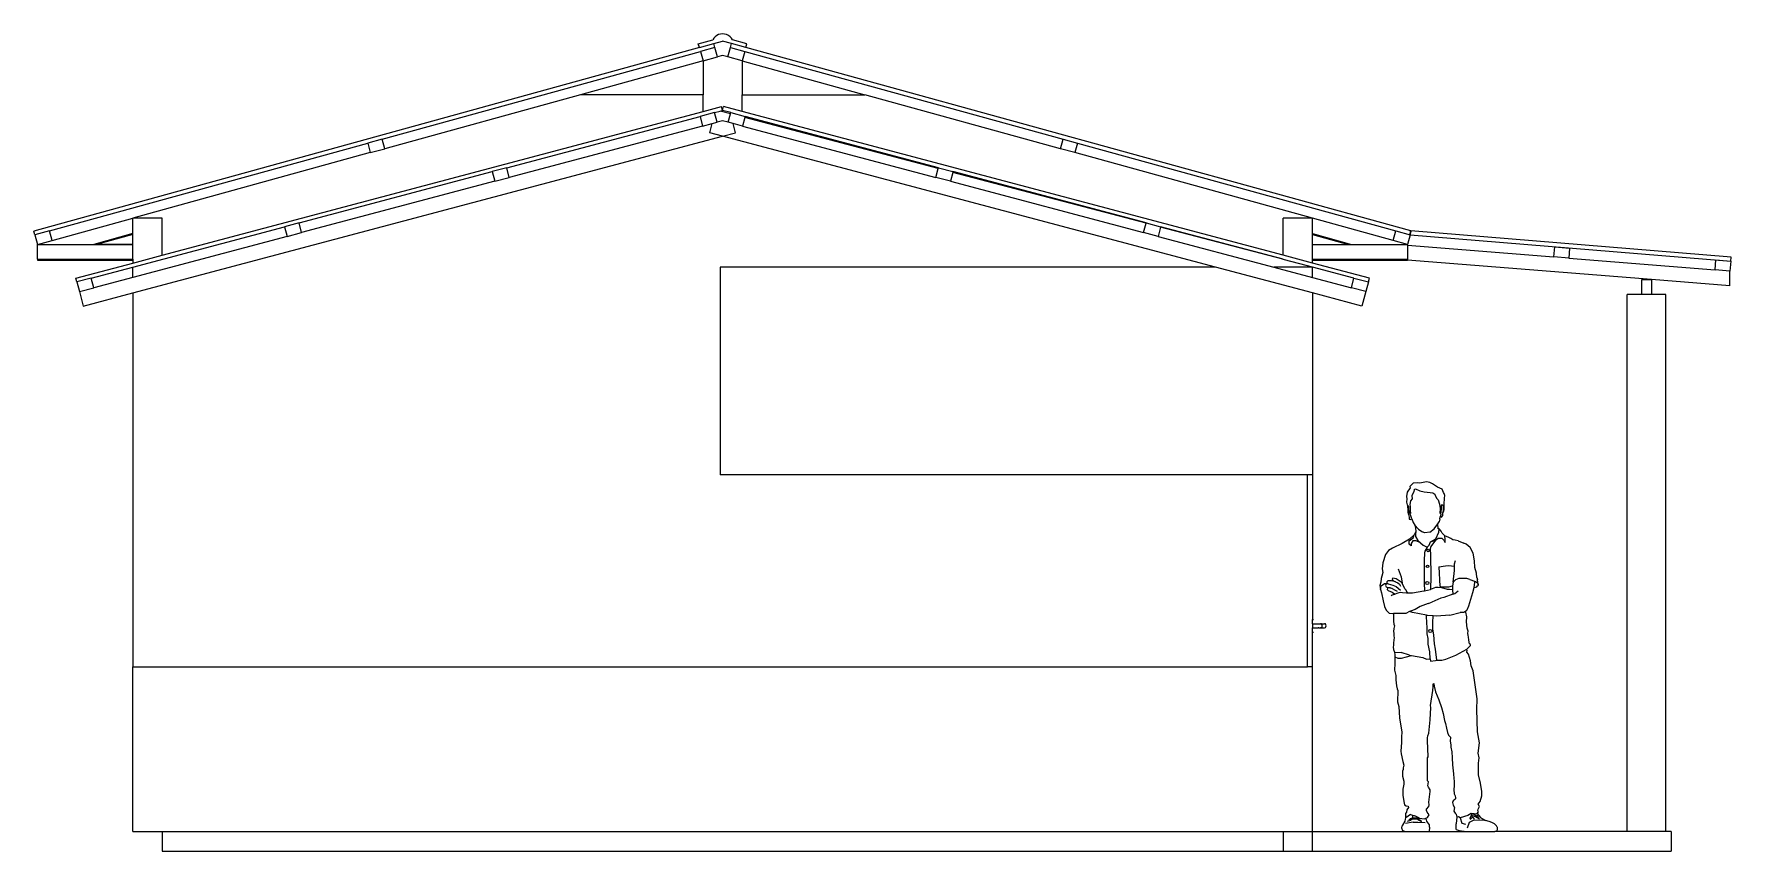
# Model space of a CAD drawing. Header units: metres. Extents: x -4.44 to 4.22, y -2.29 to 1.88.
import ezdxf

# ---------------------------------------------------------------- set-up
doc = ezdxf.new("R2010")
doc.units = ezdxf.units.M

msp = doc.modelspace()

# ---------------------------------------------------------------- linework, layer by layer
for p, q in [((-1.0456, 1.8294), (-0.9721, 1.8497)), ((-1.0402, 1.8102), (-1.0456, 1.8294)), ((-1.0402, 1.8102), (-0.9668, 1.8304)), ((-0.9664, 1.8582), (-0.9721, 1.8497)), ((-0.9668, 1.8304), (-0.9214, 1.8429)), ((-0.9615, 1.8111), (-0.9668, 1.8304)), ((-0.9592, 1.8656), (-0.9664, 1.8582)), ((-0.9509, 1.8716), (-0.9592, 1.8656)), ((-0.9416, 1.8761), (-0.9509, 1.8716)), ((-0.9317, 1.8788), (-0.9416, 1.8761)), ((-0.9214, 1.8797), (-0.9317, 1.8788)), ((-0.9112, 1.8788), (-0.9214, 1.8797)), ((-0.8761, 1.8304), (-0.9214, 1.8429)), ((-0.9013, 1.8761), (-0.9112, 1.8788)), ((-0.892, 1.8716), (-0.9013, 1.8761)), ((-0.8836, 1.8656), (-0.892, 1.8716)), ((-0.8765, 1.8582), (-0.8836, 1.8656)), ((-0.8814, 1.8111), (-0.8761, 1.8304)), ((-0.8707, 1.8497), (-0.8765, 1.8582)), ((-0.8026, 1.8102), (-0.8761, 1.8304)), ((-0.7973, 1.8294), (-0.8707, 1.8497)), ((-0.8026, 1.8102), (-0.7973, 1.8294)), ((-1.0402, 1.8102), (-4.4355, 0.8739)), ((-2.6591, 1.343), (-1.0349, 1.7909)), ((-1.0214, 1.7419), (-1.6467, 1.5695)), ((-0.9615, 1.8111), (-1.0349, 1.7909)), ((-1.0349, 1.7909), (-1.0214, 1.7419)), ((-1.0214, 1.7419), (-0.948, 1.7622)), ((-1.0214, 1.7419), (-1.0214, 1.5695)), ((-0.948, 1.7622), (-0.9615, 1.8111)), ((-0.9214, 1.7695), (-0.948, 1.7622)), ((-0.8949, 1.7622), (-0.9214, 1.7695)), ((-0.8949, 1.7622), (-0.8814, 1.8111)), ((-0.8214, 1.7419), (-0.8949, 1.7622)), ((-0.8814, 1.8111), (-0.8079, 1.7909)), ((-0.8079, 1.7909), (-0.8214, 1.7419)), ((-0.8214, 1.7419), (-0.8214, 1.5695)), ((-0.8214, 1.7419), (-0.1961, 1.5695)), ((-0.8079, 1.7909), (0.8162, 1.343)), ((2.5908, 0.8744), (-0.8026, 1.8102)), ((-1.6467, 1.5695), (-2.6456, 1.294)), ((-1.0214, 1.5695), (-1.6467, 1.5695)), ((-1.0214, 1.4836), (-1.0214, 1.5695)), ((-0.8214, 1.5695), (-0.1961, 1.5695)), ((-0.8214, 1.4836), (-0.8214, 1.5695)), ((0.8027, 1.294), (-0.1961, 1.5695)), ((-3.7814, 0.75), (-1.0214, 1.4836)), ((-0.9631, 1.4784), (-1.0367, 1.4588)), ((-1.0214, 1.4836), (-0.9266, 1.5088)), ((-0.9631, 1.4784), (-0.9341, 1.4861)), ((-0.95, 1.4293), (-0.9631, 1.4784)), ((-0.9341, 1.4861), (-0.9214, 1.4895)), ((-0.8814, 1.4722), (-0.9341, 1.4861)), ((-0.9214, 1.4895), (-0.9266, 1.5088)), ((-0.9214, 1.4895), (-0.9163, 1.5088)), ((-0.8798, 1.4784), (-0.9214, 1.4895)), ((-0.8214, 1.4836), (-0.9163, 1.5088)), ((-0.8928, 1.4293), (-0.8814, 1.4722)), ((-0.8814, 1.4722), (-0.8798, 1.4784)), ((-0.8798, 1.4784), (-0.8061, 1.4588)), ((1.9386, 0.75), (-0.8214, 1.4836)), ((-2.023, 1.1967), (-1.0367, 1.4588)), ((-1.0237, 1.4097), (-2.0099, 1.1476)), ((-1.0367, 1.4588), (-1.0237, 1.4097)), ((-1.0237, 1.4097), (-0.9746, 1.4228)), ((-0.9872, 1.3755), (-0.9746, 1.4228)), ((-0.9746, 1.4228), (-0.95, 1.4293)), ((-0.9214, 1.4369), (-0.95, 1.4293)), ((-0.8928, 1.4293), (-0.9214, 1.4369)), ((-0.8682, 1.4228), (-0.8928, 1.4293)), ((-0.8557, 1.3755), (-0.8682, 1.4228)), ((-0.8192, 1.4097), (-0.8682, 1.4228)), ((-0.8077, 1.4528), (-0.8192, 1.4097)), ((-0.8192, 1.4097), (0.1671, 1.1476)), ((-0.8061, 1.4588), (-0.8077, 1.4528)), ((0.179, 1.1927), (-0.8077, 1.4528)), ((0.1801, 1.1967), (-0.8061, 1.4588)), ((-4.3567, 0.8749), (-2.7325, 1.3228)), ((-3.9314, 0.5581), (-0.9214, 1.3581)), ((-2.6591, 1.343), (-2.7325, 1.3228)), ((-2.7325, 1.3228), (-2.719, 1.2738)), ((-2.6456, 1.294), (-2.6591, 1.343)), ((-0.9214, 1.3581), (-0.9872, 1.3755)), ((-0.9214, 1.3581), (-0.8557, 1.3755)), ((1.5941, 0.6895), (-0.9214, 1.3581)), ((0.8027, 1.294), (0.8162, 1.343)), ((0.8162, 1.343), (0.8897, 1.3228)), ((0.8897, 1.3228), (0.8762, 1.2738)), ((0.8897, 1.3228), (2.5138, 0.8749)), ((-2.719, 1.2738), (-3.9314, 0.9395)), ((-2.719, 1.2738), (-2.6456, 1.294)), ((0.8762, 1.2738), (0.8027, 1.294)), ((2.0886, 0.9395), (0.8762, 1.2738)), ((-3.0828, 0.915), (-2.0966, 1.1771)), ((-2.0836, 1.128), (-3.0698, 0.8659)), ((-2.023, 1.1967), (-2.0966, 1.1771)), ((-2.0966, 1.1771), (-2.0836, 1.128)), ((-2.0836, 1.128), (-2.0099, 1.1476)), ((-2.0099, 1.1476), (-2.023, 1.1967)), ((0.1671, 1.1476), (0.179, 1.1927)), ((0.2407, 1.128), (0.1671, 1.1476)), ((0.179, 1.1927), (0.1801, 1.1967)), ((0.1801, 1.1967), (0.2537, 1.1771)), ((0.2527, 1.1733), (0.2407, 1.128)), ((0.2407, 1.128), (1.2269, 0.8659)), ((0.2537, 1.1771), (0.2527, 1.1733)), ((1.2395, 0.9132), (0.2527, 1.1733)), ((1.24, 0.915), (0.2537, 1.1771)), ((-4.4302, 0.8546), (-4.4355, 0.8739)), ((-4.3567, 0.8749), (-4.4302, 0.8546)), ((-4.3432, 0.8259), (-4.3567, 0.8749)), ((-4.3432, 0.8259), (-3.9314, 0.9395)), ((-3.7814, 0.9395), (-3.9314, 0.9395)), ((-3.9314, 0.8604), (-3.9314, 0.9395)), ((-3.9314, 0.6895), (-3.1565, 0.8954)), ((-3.7814, 0.75), (-3.7814, 0.9395)), ((-3.0828, 0.915), (-3.1565, 0.8954)), ((-3.1565, 0.8954), (-3.1434, 0.8463)), ((-3.0698, 0.8659), (-3.0828, 0.915)), ((1.2269, 0.8659), (1.2395, 0.9132)), ((1.2395, 0.9132), (1.24, 0.915)), ((1.24, 0.915), (1.3136, 0.8954)), ((1.3132, 0.8938), (1.3006, 0.8463)), ((1.3136, 0.8954), (1.3132, 0.8938)), ((1.9368, 0.7295), (1.3132, 0.8938)), ((1.9381, 0.7295), (1.3136, 0.8954)), ((1.9386, 0.75), (1.9386, 0.9395)), ((2.0886, 0.9395), (1.9386, 0.9395)), ((2.5003, 0.8259), (2.0886, 0.9395)), ((2.0886, 0.8604), (2.0886, 0.9395)), ((2.5003, 0.8259), (2.5138, 0.8749)), ((2.5138, 0.8749), (2.5873, 0.8546)), ((2.5873, 0.8546), (2.5889, 0.8746)), ((2.5873, 0.8546), (2.5926, 0.8739)), ((2.5889, 0.8746), (2.5908, 0.8744)), ((4.2243, 0.7404), (2.5908, 0.8744)), ((2.5908, 0.8744), (2.5926, 0.8739)), ((-4.4302, 0.8546), (-4.4167, 0.8057)), ((-4.4167, 0.8057), (-4.3432, 0.8259)), ((-4.4167, 0.8057), (-4.13, 0.8057)), ((-4.4167, 0.7295), (-4.4167, 0.8057)), ((-3.9314, 0.8604), (-4.13, 0.8057)), ((-4.13, 0.8057), (-4.1158, 0.8057)), ((-3.9314, 0.8565), (-4.1158, 0.8057)), ((-4.1158, 0.8057), (-3.9314, 0.8057)), ((-3.9314, 0.8057), (-4.1158, 0.8057)), ((-3.9314, 0.8565), (-3.9314, 0.8604)), ((-3.9314, 0.8057), (-3.9314, 0.8565)), ((-3.1434, 0.8463), (-3.9314, 0.6369)), ((-3.9314, 0.7295), (-3.9314, 0.8057)), ((-3.1434, 0.8463), (-3.0698, 0.8659)), ((1.3006, 0.8463), (1.2269, 0.8659)), ((1.3006, 0.8463), (1.8908, 0.6895)), ((2.0886, 0.8604), (2.2871, 0.8057)), ((2.0886, 0.8565), (2.0886, 0.8604)), ((2.0886, 0.8565), (2.2729, 0.8057)), ((2.0886, 0.8057), (2.0886, 0.8565)), ((2.0886, 0.8057), (2.2729, 0.8057)), ((2.0886, 0.7295), (2.0886, 0.8057)), ((2.2729, 0.8057), (2.2871, 0.8057)), ((2.2871, 0.8057), (2.5738, 0.8057)), ((2.5738, 0.8057), (2.5003, 0.8259)), ((2.5873, 0.8546), (2.5738, 0.8057)), ((2.5738, 0.8018), (2.5738, 0.8057)), ((2.5738, 0.8018), (2.5738, 0.7295)), ((2.5738, 0.8018), (3.3202, 0.7419)), ((2.5873, 0.8546), (4.2226, 0.7205)), ((3.3202, 0.7419), (3.3243, 0.7925)), ((3.3243, 0.7925), (3.4002, 0.7864)), ((3.4002, 0.7864), (3.3962, 0.7358)), ((-4.4167, 0.7295), (-3.9314, 0.7295)), ((-4.4167, 0.7295), (-4.4167, 0.7256)), ((-4.4167, 0.7256), (-3.9314, 0.7256)), ((-4.2215, 0.6331), (-3.9314, 0.7102)), ((-3.9314, 0.7102), (-3.7814, 0.75)), ((-3.9314, 0.7295), (-3.9314, 0.7256)), ((-3.9314, 0.7256), (-3.9314, 0.7102)), ((1.9381, 0.7295), (1.9368, 0.7295)), ((1.9386, 0.729), (1.9368, 0.7295)), ((1.9386, 0.7293), (1.9381, 0.7295)), ((2.0886, 0.7102), (1.9386, 0.75)), ((1.9386, 0.729), (1.9386, 0.7293)), ((2.0632, 0.6962), (1.9386, 0.7293)), ((2.0632, 0.6962), (1.9386, 0.729)), ((2.0632, 0.6962), (2.0632, 0.6962)), ((2.0886, 0.6895), (2.0632, 0.6962)), ((2.0886, 0.6895), (2.0632, 0.6962)), ((2.0886, 0.7295), (2.5738, 0.7295)), ((2.0886, 0.7256), (2.0886, 0.7295)), ((2.0886, 0.7256), (2.5738, 0.7256)), ((2.0886, 0.7102), (2.0886, 0.7256)), ((2.3786, 0.6331), (2.0886, 0.7102)), ((2.5738, 0.7295), (2.5738, 0.7256)), ((3.819, 0.6257), (2.5738, 0.7256)), ((3.3962, 0.7358), (3.3202, 0.7419)), ((3.3962, 0.7358), (4.1426, 0.6759)), ((4.1426, 0.6759), (4.1467, 0.7265)), ((4.1467, 0.7265), (4.2226, 0.7205)), ((4.2226, 0.7205), (4.2186, 0.6698)), ((4.2226, 0.7205), (4.2243, 0.7404)), ((-4.2163, 0.6137), (-4.2215, 0.6331)), ((-4.1427, 0.6333), (-4.2163, 0.6137)), ((-4.2163, 0.6137), (-4.2033, 0.5647)), ((-4.1427, 0.6333), (-3.9314, 0.6895)), ((-4.1297, 0.5842), (-4.1427, 0.6333)), ((-3.9314, 0.6369), (-4.1297, 0.5842)), ((-3.9314, 0.6369), (-3.9314, 0.6895)), ((-0.9341, 0.6895), (-0.9341, -0.3705)), ((1.5941, 0.6895), (-0.9341, 0.6895)), ((2.0886, 0.5581), (1.5941, 0.6895)), ((2.0886, 0.6895), (1.8908, 0.6895)), ((1.8908, 0.6895), (2.0886, 0.6369)), ((2.0886, 0.6369), (2.0886, 0.6895)), ((2.2998, 0.6333), (2.0886, 0.6895)), ((2.0886, 0.6369), (2.2868, 0.5842)), ((2.2868, 0.5842), (2.2998, 0.6333)), ((2.2998, 0.6333), (2.3735, 0.6137)), ((2.3735, 0.6137), (2.3604, 0.5647)), ((2.3735, 0.6137), (2.3786, 0.6331)), ((3.7682, 0.5495), (3.7682, 0.6257)), ((3.7682, 0.6257), (3.819, 0.6257)), ((3.819, 0.6257), (3.819, 0.5495)), ((4.2186, 0.5936), (3.819, 0.6257)), ((4.2186, 0.6698), (4.1426, 0.6759)), ((4.2186, 0.5936), (4.2186, 0.6698)), ((-4.2033, 0.5647), (-4.1297, 0.5842)), ((-4.2033, 0.5647), (-4.1837, 0.491)), ((-4.1837, 0.491), (-3.9314, 0.5581)), ((-3.9314, 0.5581), (-3.9314, -1.3505)), ((2.3409, 0.491), (2.0886, 0.5581)), ((2.0886, 0.5581), (2.0886, -0.3705)), ((2.3604, 0.5647), (2.2868, 0.5842)), ((2.3604, 0.5647), (2.3409, 0.491)), ((3.6984, 0.5495), (3.695, 0.5495)), ((3.695, -2.1905), (3.695, 0.5495)), ((3.7082, 0.5495), (3.6984, 0.5495)), ((3.7239, 0.5495), (3.7082, 0.5495)), ((3.7443, 0.5495), (3.7239, 0.5495)), ((3.7681, 0.5495), (3.7443, 0.5495)), ((3.7682, 0.5495), (3.7681, 0.5495)), ((3.7936, 0.5495), (3.7682, 0.5495)), ((3.819, 0.5495), (3.7936, 0.5495)), ((3.8191, 0.5495), (3.819, 0.5495)), ((3.8429, 0.5495), (3.8191, 0.5495)), ((3.8633, 0.5495), (3.8429, 0.5495)), ((3.8789, 0.5495), (3.8633, 0.5495)), ((3.8888, 0.5495), (3.8789, 0.5495)), ((3.8921, 0.5495), (3.8888, 0.5495)), ((3.8921, -2.1905), (3.8921, 0.5495)), ((2.0632, -0.3705), (-0.9341, -0.3705)), ((2.0632, -1.3505), (2.0632, -0.3705)), ((2.0886, -0.3705), (2.0632, -0.3705)), ((2.0886, -0.3705), (2.0886, -1.108)), ((2.603, -0.4136), (2.5851, -0.4297)), ((2.5851, -0.4297), (2.5867, -0.4376)), ((2.6237, -0.4116), (2.603, -0.4136)), ((2.6365, -0.4126), (2.6237, -0.4116)), ((2.6695, -0.406), (2.6365, -0.4126)), ((2.6869, -0.4092), (2.6695, -0.406)), ((2.701, -0.4169), (2.6869, -0.4092)), ((2.727, -0.4327), (2.701, -0.4169)), ((2.7386, -0.4383), (2.727, -0.4327)), ((2.5719, -0.4585), (2.5687, -0.4808)), ((2.5687, -0.4808), (2.5698, -0.4935)), ((2.5698, -0.4935), (2.5687, -0.5095)), ((2.5687, -0.5095), (2.5727, -0.5295)), ((2.5867, -0.4376), (2.5719, -0.4585)), ((2.5878, -0.5037), (2.5853, -0.5212)), ((2.5966, -0.4923), (2.5878, -0.5037)), ((2.5987, -0.4685), (2.5948, -0.478)), ((2.5948, -0.478), (2.5966, -0.4923)), ((2.6055, -0.4576), (2.5987, -0.4685)), ((2.6075, -0.4449), (2.6055, -0.4576)), ((2.6075, -0.4449), (2.6147, -0.4414)), ((2.6147, -0.4414), (2.6366, -0.4514)), ((2.6366, -0.4514), (2.6582, -0.4574)), ((2.6582, -0.4574), (2.6886, -0.4601)), ((2.6886, -0.4601), (2.7028, -0.4625)), ((2.7028, -0.4625), (2.7135, -0.4696)), ((2.7135, -0.4696), (2.7168, -0.4786)), ((2.7168, -0.4786), (2.7232, -0.4916)), ((2.7232, -0.4916), (2.73, -0.4984)), ((2.73, -0.4984), (2.7371, -0.5197)), ((2.75, -0.4441), (2.7386, -0.4383)), ((2.7567, -0.4604), (2.75, -0.4441)), ((2.7601, -0.4658), (2.7567, -0.4604)), ((2.7599, -0.5466), (2.7603, -0.5193)), ((2.7641, -0.4763), (2.7601, -0.4658)), ((2.7603, -0.5193), (2.7617, -0.4889)), ((2.7617, -0.4889), (2.7641, -0.4763)), ((2.5727, -0.5295), (2.5735, -0.5331)), ((2.5798, -0.5308), (2.5727, -0.5295)), ((2.5735, -0.5331), (2.5745, -0.5459)), ((2.5745, -0.5459), (2.5751, -0.5603)), ((2.5751, -0.5603), (2.5792, -0.5725)), ((2.5792, -0.5725), (2.5819, -0.5867)), ((2.5809, -0.5516), (2.5798, -0.5308)), ((2.5849, -0.5655), (2.5809, -0.5516)), ((2.5819, -0.5867), (2.5814, -0.5963)), ((2.5814, -0.5963), (2.5889, -0.5992)), ((2.5901, -0.5801), (2.5849, -0.5655)), ((2.5893, -0.5675), (2.5849, -0.5655)), ((2.5853, -0.5212), (2.5861, -0.5324)), ((2.5861, -0.5324), (2.5875, -0.55)), ((2.5875, -0.55), (2.5893, -0.5675)), ((2.5889, -0.5992), (2.5947, -0.5955)), ((2.5947, -0.5955), (2.5901, -0.5801)), ((2.5947, -0.5955), (2.6021, -0.6132)), ((2.7385, -0.5957), (2.7346, -0.6097)), ((2.7371, -0.5197), (2.7405, -0.5418)), ((2.7385, -0.5957), (2.7404, -0.5847)), ((2.7405, -0.5418), (2.7391, -0.5659)), ((2.7391, -0.5659), (2.7407, -0.5658)), ((2.7414, -0.5798), (2.7404, -0.5847)), ((2.7404, -0.5847), (2.7451, -0.5859)), ((2.7407, -0.5658), (2.7454, -0.5593)), ((2.7428, -0.5719), (2.7414, -0.5798)), ((2.7428, -0.5719), (2.7454, -0.5593)), ((2.7451, -0.5859), (2.748, -0.5846)), ((2.7454, -0.5593), (2.7471, -0.545)), ((2.7471, -0.5306), (2.7488, -0.5211)), ((2.7471, -0.545), (2.7471, -0.5306)), ((2.748, -0.5846), (2.7535, -0.5788)), ((2.7488, -0.5211), (2.756, -0.5275)), ((2.7556, -0.5467), (2.7533, -0.5643)), ((2.7533, -0.5643), (2.757, -0.5591)), ((2.7535, -0.5788), (2.7533, -0.5643)), ((2.756, -0.5275), (2.7556, -0.5467)), ((2.757, -0.5591), (2.7599, -0.5466)), ((2.5823, -0.7079), (2.602, -0.6915)), ((2.6072, -0.6767), (2.5836, -0.6984)), ((2.602, -0.6915), (2.6072, -0.6767)), ((2.6021, -0.6132), (2.6106, -0.6268)), ((2.6165, -0.6599), (2.6072, -0.6767)), ((2.6106, -0.6268), (2.6289, -0.647)), ((2.6106, -0.6268), (2.6142, -0.6424)), ((2.6165, -0.6599), (2.6135, -0.674)), ((2.6135, -0.674), (2.6135, -0.6852)), ((2.6135, -0.6852), (2.6256, -0.7061)), ((2.6142, -0.6424), (2.6165, -0.6599)), ((2.6289, -0.647), (2.6458, -0.6592)), ((2.6458, -0.6592), (2.6524, -0.6631)), ((2.6623, -0.6666), (2.6524, -0.6631)), ((2.6866, -0.6631), (2.6623, -0.6666)), ((2.6866, -0.6631), (2.7088, -0.6456)), ((2.7088, -0.6456), (2.7275, -0.62)), ((2.7176, -0.6973), (2.7333, -0.6622)), ((2.7275, -0.62), (2.7346, -0.6097)), ((2.7305, -0.6454), (2.7275, -0.62)), ((2.7353, -0.6457), (2.7305, -0.6454)), ((2.7333, -0.6622), (2.7353, -0.6457)), ((2.7451, -0.6584), (2.7353, -0.6457)), ((2.7508, -0.6681), (2.7451, -0.6584)), ((2.7639, -0.6822), (2.7508, -0.6681)), ((2.7649, -0.7011), (2.7639, -0.6822)), ((2.7848, -0.6904), (2.7639, -0.6822)), ((2.795, -0.695), (2.7848, -0.6904)), ((2.4611, -0.7769), (2.4477, -0.8198)), ((2.4767, -0.7566), (2.4611, -0.7769)), ((2.4971, -0.7439), (2.4767, -0.7566)), ((2.5462, -0.7202), (2.4971, -0.7439)), ((2.5836, -0.6984), (2.5462, -0.7202)), ((2.5823, -0.7245), (2.5823, -0.7079)), ((2.5913, -0.7336), (2.5823, -0.7245)), ((2.601, -0.7079), (2.5913, -0.7207)), ((2.5913, -0.7207), (2.5913, -0.7336)), ((2.617, -0.7079), (2.601, -0.7079)), ((2.6391, -0.7173), (2.617, -0.7079)), ((2.6256, -0.7061), (2.6391, -0.7173)), ((2.6391, -0.7173), (2.6527, -0.7286)), ((2.6527, -0.7286), (2.6736, -0.7404)), ((2.66, -0.7674), (2.6588, -0.8091)), ((2.6609, -0.7627), (2.66, -0.7674)), ((2.6625, -0.7599), (2.6609, -0.7627)), ((2.6736, -0.7404), (2.6625, -0.7599)), ((2.6717, -0.7559), (2.6738, -0.7514)), ((2.6734, -0.7605), (2.6717, -0.7559)), ((2.6778, -0.7626), (2.6734, -0.7605)), ((2.6736, -0.7404), (2.6831, -0.7295)), ((2.6738, -0.7514), (2.6784, -0.7497)), ((2.6824, -0.7609), (2.6778, -0.7626)), ((2.6784, -0.7497), (2.6828, -0.7518)), ((2.6845, -0.7564), (2.6824, -0.7609)), ((2.6828, -0.7518), (2.6845, -0.7564)), ((2.6831, -0.7295), (2.6898, -0.7132)), ((2.6929, -0.7364), (2.6884, -0.7484)), ((2.6884, -0.7484), (2.6914, -0.7787)), ((2.6898, -0.7132), (2.7176, -0.6973)), ((2.6898, -0.7132), (2.7155, -0.7033)), ((2.6914, -0.7787), (2.6915, -0.8894)), ((2.7155, -0.7033), (2.6929, -0.7364)), ((2.7155, -0.7033), (2.7212, -0.7011)), ((2.7212, -0.7011), (2.729, -0.6931)), ((2.729, -0.6931), (2.7483, -0.6931)), ((2.7483, -0.6931), (2.7595, -0.7046)), ((2.7595, -0.7046), (2.7649, -0.7162)), ((2.7649, -0.7162), (2.7649, -0.7011)), ((2.8042, -0.7015), (2.795, -0.695)), ((2.8169, -0.7035), (2.8042, -0.7015)), ((2.8325, -0.7068), (2.8169, -0.7035)), ((2.8325, -0.7068), (2.8609, -0.7189)), ((2.8725, -0.7245), (2.8609, -0.7189)), ((2.8925, -0.7406), (2.8725, -0.7245)), ((2.9088, -0.77), (2.8925, -0.7406)), ((2.9151, -0.8096), (2.9088, -0.77)), ((2.4477, -0.8198), (2.4438, -0.85)), ((2.4438, -0.85), (2.447, -0.869)), ((2.5257, -0.8501), (2.5413, -0.8905)), ((2.6588, -0.8091), (2.6588, -0.9229)), ((2.669, -0.8371), (2.6711, -0.8326)), ((2.6707, -0.8417), (2.669, -0.8371)), ((2.6752, -0.8437), (2.6707, -0.8417)), ((2.6711, -0.8326), (2.6757, -0.8309)), ((2.6798, -0.8421), (2.6752, -0.8437)), ((2.6757, -0.8309), (2.6802, -0.833)), ((2.6819, -0.8376), (2.6798, -0.8421)), ((2.6802, -0.833), (2.6819, -0.8376)), ((2.7336, -0.8394), (2.767, -0.8347)), ((2.7336, -0.8394), (2.7384, -0.9387)), ((2.767, -0.8347), (2.7845, -0.8331)), ((2.7845, -0.8331), (2.8108, -0.837)), ((2.807, -0.918), (2.8132, -0.859)), ((2.8108, -0.837), (2.8132, -0.8374)), ((2.8132, -0.8253), (2.8175, -0.8082)), ((2.8132, -0.8374), (2.8132, -0.8253)), ((2.8132, -0.859), (2.8132, -0.8374)), ((2.9173, -0.8432), (2.9151, -0.8096)), ((2.9248, -0.8724), (2.9173, -0.8432)), ((2.4371, -0.9176), (2.4313, -0.9359)), ((2.4313, -0.9359), (2.4348, -0.9548)), ((2.4348, -0.9548), (2.4383, -0.9375)), ((2.4391, -0.9), (2.4371, -0.9176)), ((2.4383, -0.9375), (2.4554, -0.9256)), ((2.4419, -0.8875), (2.4391, -0.9)), ((2.447, -0.869), (2.4419, -0.8875)), ((2.4554, -0.9256), (2.471, -0.9246)), ((2.4625, -0.9299), (2.4608, -0.936)), ((2.4608, -0.936), (2.4638, -0.9417)), ((2.4661, -0.9267), (2.4625, -0.9299)), ((2.4638, -0.9417), (2.4684, -0.943)), ((2.4741, -0.9271), (2.4661, -0.9267)), ((2.4684, -0.9157), (2.4679, -0.9221)), ((2.4679, -0.9221), (2.471, -0.9246)), ((2.4732, -0.9114), (2.4684, -0.9157)), ((2.4684, -0.943), (2.4827, -0.9452)), ((2.4714, -0.9486), (2.4695, -0.9548)), ((2.471, -0.9246), (2.4741, -0.9271)), ((2.4793, -0.9477), (2.4714, -0.9486)), ((2.4908, -0.9106), (2.4732, -0.9114)), ((2.4741, -0.9271), (2.4992, -0.9327)), ((2.4856, -0.949), (2.4793, -0.9477)), ((2.4827, -0.9452), (2.495, -0.951)), ((2.495, -0.951), (2.4856, -0.949)), ((2.5125, -0.9162), (2.4908, -0.9106)), ((2.495, -0.951), (2.5074, -0.9567)), ((2.4976, -0.8981), (2.4954, -0.9005)), ((2.4954, -0.9005), (2.4969, -0.9067)), ((2.4969, -0.9067), (2.5017, -0.911)), ((2.5071, -0.8993), (2.4976, -0.8981)), ((2.4992, -0.9327), (2.5152, -0.94)), ((2.5017, -0.911), (2.5125, -0.9162)), ((2.5149, -0.9011), (2.5071, -0.8993)), ((2.5125, -0.9162), (2.5233, -0.9215)), ((2.5402, -0.918), (2.5149, -0.9011)), ((2.5152, -0.94), (2.5371, -0.9588)), ((2.5233, -0.9215), (2.5323, -0.9281)), ((2.5323, -0.9281), (2.5373, -0.9382)), ((2.5453, -0.9225), (2.5402, -0.918)), ((2.5413, -0.8905), (2.5462, -0.9234)), ((2.5462, -0.9234), (2.5453, -0.9225)), ((2.5605, -0.9521), (2.5462, -0.9234)), ((2.5657, -0.9582), (2.5605, -0.9521)), ((2.6588, -0.9229), (2.6597, -0.963)), ((2.6664, -0.922), (2.6687, -0.9164)), ((2.6687, -0.9277), (2.6664, -0.922)), ((2.6687, -0.9164), (2.6744, -0.914)), ((2.6744, -0.9301), (2.6687, -0.9277)), ((2.6744, -0.914), (2.68, -0.9164)), ((2.68, -0.9277), (2.6744, -0.9301)), ((2.68, -0.9164), (2.6824, -0.922)), ((2.6824, -0.922), (2.68, -0.9277)), ((2.6915, -0.8894), (2.69, -0.9551)), ((2.7155, -0.9458), (2.69, -0.9551)), ((2.7299, -0.9448), (2.7155, -0.9458)), ((2.7489, -0.9477), (2.7299, -0.9448)), ((2.7384, -0.9387), (2.7459, -0.9416)), ((2.7459, -0.9416), (2.7844, -0.9412)), ((2.7766, -0.9557), (2.7489, -0.9477)), ((2.7844, -0.9412), (2.8034, -0.9366)), ((2.8024, -0.9416), (2.8022, -0.9568)), ((2.8034, -0.9366), (2.8024, -0.9416)), ((2.807, -0.918), (2.8034, -0.9366)), ((2.8178, -0.9062), (2.807, -0.918)), ((2.8344, -0.9001), (2.8178, -0.9062)), ((2.8761, -0.8998), (2.8344, -0.9001)), ((2.8916, -0.9038), (2.8761, -0.8998)), ((2.8916, -0.9038), (2.9156, -0.9134)), ((2.9071, -0.9704), (2.9129, -0.9454)), ((2.9129, -0.9454), (2.9162, -0.92)), ((2.9129, -0.9454), (2.9207, -0.9434)), ((2.9156, -0.9134), (2.9199, -0.915)), ((2.9162, -0.92), (2.9156, -0.9134)), ((2.9199, -0.915), (2.9284, -0.9196)), ((2.9207, -0.9434), (2.927, -0.9422)), ((2.9263, -0.8948), (2.9248, -0.8724)), ((2.9263, -0.8948), (2.9303, -0.9069)), ((2.927, -0.9422), (2.9303, -0.9367)), ((2.9284, -0.9196), (2.9315, -0.9248)), ((2.9339, -0.9308), (2.9303, -0.9069)), ((2.9339, -0.9324), (2.9303, -0.9367)), ((2.9315, -0.9248), (2.9339, -0.9308)), ((2.9339, -0.9308), (2.9339, -0.9324)), ((2.4348, -0.9548), (2.4407, -0.9732)), ((2.4407, -0.9732), (2.4491, -1.014)), ((2.4491, -1.014), (2.4557, -1.0421)), ((2.4695, -0.9548), (2.4739, -0.9615)), ((2.4739, -0.9615), (2.495, -0.9691)), ((2.4945, -0.9849), (2.4893, -0.9887)), ((2.5095, -0.9792), (2.4945, -0.9849)), ((2.495, -0.9691), (2.5023, -0.9742)), ((2.5023, -0.9742), (2.5095, -0.9792)), ((2.5074, -0.9567), (2.5199, -0.9639)), ((2.5185, -0.9759), (2.5095, -0.9792)), ((2.5298, -0.9733), (2.5185, -0.9759)), ((2.5373, -0.9717), (2.5298, -0.9733)), ((2.547, -0.9725), (2.5373, -0.9717)), ((2.5676, -0.9742), (2.547, -0.9725)), ((2.5716, -0.9713), (2.5657, -0.9582)), ((2.5774, -0.9741), (2.5676, -0.9742)), ((2.5774, -0.9741), (2.5716, -0.9713)), ((2.5981, -0.9738), (2.5774, -0.9741)), ((2.6559, -0.9637), (2.5981, -0.9738)), ((2.6786, -1.0269), (2.6385, -1.0432)), ((2.6597, -0.963), (2.6559, -0.9637)), ((2.6597, -0.963), (2.69, -0.9551)), ((2.6786, -1.0269), (2.6981, -1.0197)), ((2.7439, -1.0003), (2.6981, -1.0197)), ((2.7579, -0.9969), (2.7439, -1.0003)), ((2.8046, -0.9799), (2.7579, -0.9969)), ((2.7878, -0.9557), (2.7766, -0.9557)), ((2.8022, -0.9568), (2.7878, -0.9557)), ((2.8022, -0.9568), (2.8022, -0.9609)), ((2.8022, -0.9609), (2.8042, -0.9764)), ((2.8042, -0.9764), (2.8046, -0.9799)), ((2.8046, -0.9799), (2.8152, -0.9761)), ((2.8152, -0.9761), (2.8313, -0.9629)), ((2.8864, -1.0395), (2.9071, -0.9704)), ((2.0886, -1.1091), (2.0886, -1.108)), ((2.0886, -1.108), (2.0941, -1.108)), ((2.0886, -1.1124), (2.0886, -1.1091)), ((2.0886, -1.1175), (2.0886, -1.1124)), ((2.0886, -1.1243), (2.0886, -1.1175)), ((2.0886, -1.1301), (2.0886, -1.1243)), ((2.4557, -1.0421), (2.4652, -1.0606)), ((2.4652, -1.0606), (2.4791, -1.0761)), ((2.4791, -1.0761), (2.4983, -1.0774)), ((2.4983, -1.0774), (2.5013, -1.0784)), ((2.5531, -1.0774), (2.5013, -1.0784)), ((2.5013, -1.0784), (2.5014, -1.0852)), ((2.5014, -1.0852), (2.5018, -1.1168)), ((2.5018, -1.1168), (2.5027, -1.1329)), ((2.5644, -1.0773), (2.5531, -1.0774)), ((2.5835, -1.0685), (2.5644, -1.0773)), ((2.5891, -1.066), (2.5835, -1.0685)), ((2.5987, -1.0732), (2.5835, -1.0685)), ((2.6118, -1.058), (2.5891, -1.066)), ((2.67, -1.0874), (2.5987, -1.0732)), ((2.6385, -1.0432), (2.6118, -1.058)), ((2.6708, -1.0992), (2.67, -1.0874)), ((2.6757, -1.0885), (2.67, -1.0874)), ((2.6723, -1.119), (2.6708, -1.0992)), ((2.6731, -1.1559), (2.6723, -1.119)), ((2.7036, -1.0902), (2.6757, -1.0885)), ((2.702, -1.118), (2.7033, -1.1155)), ((2.7026, -1.1581), (2.702, -1.118)), ((2.7033, -1.1155), (2.7035, -1.0992)), ((2.7035, -1.0992), (2.7036, -1.0902)), ((2.7206, -1.0912), (2.7036, -1.0902)), ((2.7894, -1.0874), (2.7206, -1.0912)), ((2.7894, -1.0874), (2.8425, -1.0738)), ((2.8609, -1.0726), (2.8425, -1.0738)), ((2.8706, -1.0669), (2.8609, -1.0726)), ((2.8706, -1.0669), (2.8782, -1.0587)), ((2.8714, -1.0714), (2.8706, -1.0669)), ((2.8757, -1.0953), (2.8714, -1.0714)), ((2.8738, -1.1209), (2.8757, -1.0953)), ((2.877, -1.1528), (2.8738, -1.1209)), ((2.8782, -1.0587), (2.8864, -1.0395)), ((2.0886, -1.1301), (2.0941, -1.1301)), ((2.0886, -1.1301), (2.0886, -1.1315)), ((2.0886, -1.1315), (2.0886, -1.1353)), ((2.0886, -1.1353), (2.0886, -1.1405)), ((2.0886, -1.1405), (2.0886, -1.1457)), ((2.0886, -1.1457), (2.0886, -1.1495)), ((2.0886, -1.1495), (2.0886, -1.1509)), ((2.0886, -1.1568), (2.0886, -1.1509)), ((2.0886, -1.1509), (2.0941, -1.1509)), ((2.0886, -1.1635), (2.0886, -1.1568)), ((2.0886, -1.1687), (2.0886, -1.1635)), ((2.0886, -1.1719), (2.0886, -1.1687)), ((2.0886, -1.173), (2.0886, -1.1719)), ((2.0886, -1.173), (2.0941, -1.173)), ((2.0886, -1.3505), (2.0886, -1.173)), ((2.0941, -1.1301), (2.0991, -1.1301)), ((2.0941, -1.1509), (2.0991, -1.1509)), ((2.0991, -1.1301), (2.1031, -1.1301)), ((2.0991, -1.1509), (2.1031, -1.1509)), ((2.1031, -1.1301), (2.107, -1.1301)), ((2.1031, -1.1509), (2.107, -1.1509)), ((2.107, -1.1301), (2.1108, -1.1301)), ((2.107, -1.1509), (2.1108, -1.1509)), ((2.1108, -1.1301), (2.1144, -1.1301)), ((2.1108, -1.1509), (2.1144, -1.1509)), ((2.1144, -1.1301), (2.1177, -1.1301)), ((2.1144, -1.1509), (2.1177, -1.1509)), ((2.1177, -1.1301), (2.1207, -1.1301)), ((2.1207, -1.1509), (2.1177, -1.1509)), ((2.1207, -1.1301), (2.1234, -1.1301)), ((2.1207, -1.1509), (2.1234, -1.1509)), ((2.1234, -1.1301), (2.1256, -1.1301)), ((2.1234, -1.1509), (2.1256, -1.1509)), ((2.1256, -1.1301), (2.1274, -1.1301)), ((2.1256, -1.1509), (2.1274, -1.1509)), ((2.1274, -1.1301), (2.1286, -1.1301)), ((2.1274, -1.1509), (2.1286, -1.1509)), ((2.1286, -1.1301), (2.1294, -1.1301)), ((2.1286, -1.1509), (2.1294, -1.1509)), ((2.1294, -1.1301), (2.1297, -1.1301)), ((2.1294, -1.1509), (2.1297, -1.1509)), ((2.1297, -1.1301), (2.1308, -1.1301)), ((2.1315, -1.1307), (2.1297, -1.1301)), ((2.1297, -1.1509), (2.1315, -1.1503)), ((2.1297, -1.1509), (2.1308, -1.1509)), ((2.1308, -1.1301), (2.1344, -1.1301)), ((2.1308, -1.1509), (2.1344, -1.1509)), ((2.1341, -1.1315), (2.1315, -1.1307)), ((2.1315, -1.1503), (2.1341, -1.1495)), ((2.1374, -1.1353), (2.1341, -1.1315)), ((2.1341, -1.1495), (2.1374, -1.1457)), ((2.1344, -1.1301), (2.1377, -1.1301)), ((2.1344, -1.1509), (2.1377, -1.1509)), ((2.1386, -1.1405), (2.1374, -1.1353)), ((2.1374, -1.1457), (2.1386, -1.1405)), ((2.1377, -1.1301), (2.1407, -1.1301)), ((2.1377, -1.1509), (2.1407, -1.1509)), ((2.1407, -1.1301), (2.1434, -1.1301)), ((2.1407, -1.1509), (2.1434, -1.1509)), ((2.1434, -1.1301), (2.1456, -1.1301)), ((2.1434, -1.1509), (2.1456, -1.1509)), ((2.1456, -1.1301), (2.1474, -1.1301)), ((2.1456, -1.1509), (2.1474, -1.1509)), ((2.1474, -1.1301), (2.1486, -1.1301)), ((2.1474, -1.1509), (2.1486, -1.1509)), ((2.1486, -1.1301), (2.1494, -1.1301)), ((2.1486, -1.1509), (2.1494, -1.1509)), ((2.1494, -1.1301), (2.1497, -1.1301)), ((2.1494, -1.1509), (2.1497, -1.1509)), ((2.1541, -1.1315), (2.1497, -1.1301)), ((2.1497, -1.1509), (2.1541, -1.1495)), ((2.1574, -1.1353), (2.1541, -1.1315)), ((2.1541, -1.1495), (2.1574, -1.1457)), ((2.1586, -1.1405), (2.1574, -1.1353)), ((2.1574, -1.1457), (2.1586, -1.1405)), ((2.505, -1.2005), (2.5016, -1.2275)), ((2.503, -1.1543), (2.5026, -1.1704)), ((2.5026, -1.1704), (2.5034, -1.1783)), ((2.5027, -1.1329), (2.5061, -1.1419)), ((2.5061, -1.1419), (2.503, -1.1543)), ((2.5034, -1.1783), (2.5031, -1.1944)), ((2.5031, -1.1944), (2.505, -1.2005)), ((2.6731, -1.1815), (2.6731, -1.1559)), ((2.679, -1.2065), (2.6731, -1.1815)), ((2.679, -1.2354), (2.679, -1.2065)), ((2.6813, -1.167), (2.6836, -1.1613)), ((2.6836, -1.1727), (2.6813, -1.167)), ((2.6836, -1.1613), (2.6893, -1.159)), ((2.6893, -1.175), (2.6836, -1.1727)), ((2.6893, -1.159), (2.6949, -1.1613)), ((2.6949, -1.1727), (2.6893, -1.175)), ((2.6949, -1.1613), (2.6973, -1.167)), ((2.6973, -1.167), (2.6949, -1.1727)), ((2.707, -1.1866), (2.7026, -1.1581)), ((2.7102, -1.233), (2.707, -1.1866)), ((2.8832, -1.1676), (2.877, -1.1528)), ((2.8807, -1.1785), (2.8832, -1.1676)), ((2.8827, -1.1896), (2.8807, -1.1785)), ((2.8852, -1.1972), (2.8827, -1.1896)), ((2.887, -1.2147), (2.8852, -1.1972)), ((2.5023, -1.2403), (2.5, -1.2497)), ((2.5, -1.2497), (2.5017, -1.2624)), ((2.5016, -1.2275), (2.5023, -1.2403)), ((2.5017, -1.2624), (2.5072, -1.2757)), ((2.5072, -1.2757), (2.5408, -1.2767)), ((2.5072, -1.2757), (2.5086, -1.2885)), ((2.5085, -1.2947), (2.5084, -1.2992)), ((2.5086, -1.2885), (2.5085, -1.2947)), ((2.5837, -1.2902), (2.5408, -1.2767)), ((2.5435, -1.3062), (2.5935, -1.292)), ((2.5837, -1.2902), (2.5935, -1.292)), ((2.5935, -1.292), (2.6515, -1.3026)), ((2.6871, -1.273), (2.679, -1.2354)), ((2.6884, -1.3098), (2.6871, -1.273)), ((2.7168, -1.2594), (2.7102, -1.233)), ((2.7227, -1.3171), (2.7168, -1.2594)), ((2.7688, -1.3108), (2.8193, -1.2901)), ((2.8193, -1.2901), (2.8756, -1.2594)), ((2.8756, -1.2594), (2.8943, -1.2419)), ((2.8775, -1.2672), (2.8756, -1.2594)), ((2.876, -1.2751), (2.8775, -1.2672)), ((2.8837, -1.2854), (2.876, -1.2751)), ((2.894, -1.3191), (2.8837, -1.2854)), ((2.8902, -1.2321), (2.887, -1.2147)), ((2.8942, -1.2371), (2.8902, -1.2321)), ((2.8943, -1.2419), (2.8942, -1.2371)), ((-3.9314, -1.3505), (2.0632, -1.3505)), ((-3.9314, -2.1905), (-3.9314, -1.3505)), ((2.0886, -1.3505), (2.0632, -1.3505)), ((2.0886, -2.1905), (2.0886, -1.3505)), ((2.5079, -1.3334), (2.5077, -1.3671)), ((2.5077, -1.3671), (2.5145, -1.3951)), ((2.5084, -1.2992), (2.5079, -1.3334)), ((2.5084, -1.2992), (2.5246, -1.3062)), ((2.5246, -1.3062), (2.5435, -1.3062)), ((2.6515, -1.3026), (2.6708, -1.3104)), ((2.6708, -1.3104), (2.6862, -1.3099)), ((2.6862, -1.3099), (2.6884, -1.3098)), ((2.6884, -1.3098), (2.6898, -1.321)), ((2.6898, -1.321), (2.7168, -1.3172)), ((2.7168, -1.3172), (2.7227, -1.3171)), ((2.7227, -1.3171), (2.7489, -1.3167)), ((2.7489, -1.3167), (2.7688, -1.3108)), ((2.8979, -1.3444), (2.894, -1.3191)), ((2.908, -1.3715), (2.8979, -1.3444)), ((2.9283, -1.5144), (2.908, -1.3715)), ((2.5145, -1.3951), (2.5133, -1.4169)), ((2.5133, -1.4169), (2.5166, -1.4472)), ((2.5166, -1.4472), (2.5212, -1.4626)), ((2.5212, -1.4626), (2.5233, -1.4703)), ((2.5233, -1.4703), (2.5216, -1.5293)), ((2.6901, -1.5476), (2.7018, -1.4715)), ((2.7018, -1.4715), (2.7047, -1.4516)), ((2.7047, -1.4516), (2.7048, -1.4403)), ((2.7048, -1.4403), (2.7052, -1.4356)), ((2.7052, -1.4356), (2.7084, -1.4349)), ((2.7084, -1.4349), (2.7089, -1.4493)), ((2.7089, -1.4493), (2.7161, -1.4773)), ((2.5216, -1.5293), (2.5284, -1.5524)), ((2.5284, -1.5524), (2.5314, -1.5811)), ((2.6894, -1.6211), (2.6922, -1.5586)), ((2.6922, -1.5586), (2.6901, -1.5476)), ((2.7161, -1.4773), (2.7333, -1.5188)), ((2.7333, -1.5188), (2.7469, -1.5582)), ((2.7469, -1.5582), (2.7557, -1.589)), ((2.9278, -1.5673), (2.9283, -1.5144)), ((2.5314, -1.5811), (2.5331, -1.6099)), ((2.5331, -1.6099), (2.5444, -1.6832)), ((2.6817, -1.6896), (2.6894, -1.6211)), ((2.7557, -1.589), (2.7622, -1.6237)), ((2.7622, -1.6237), (2.7674, -1.6388)), ((2.7674, -1.6388), (2.7723, -1.664)), ((2.9311, -1.6827), (2.9278, -1.5673)), ((2.5444, -1.6832), (2.5425, -1.7072)), ((2.5425, -1.7072), (2.5433, -1.7358)), ((2.6746, -1.7271), (2.6757, -1.7134)), ((2.6788, -1.8103), (2.6746, -1.7271)), ((2.6757, -1.7134), (2.6766, -1.7031)), ((2.6766, -1.7031), (2.6817, -1.6896)), ((2.7723, -1.664), (2.7767, -1.686)), ((2.7767, -1.686), (2.7823, -1.6992)), ((2.7823, -1.6992), (2.792, -1.7086)), ((2.792, -1.7086), (2.791, -1.7296)), ((2.791, -1.7296), (2.7942, -1.748)), ((2.9409, -1.7379), (2.9311, -1.6827)), ((2.5433, -1.7358), (2.5398, -1.7805)), ((2.5398, -1.7805), (2.5411, -1.794)), ((2.5411, -1.794), (2.5497, -1.8332)), ((2.6754, -1.8816), (2.676, -1.8142)), ((2.676, -1.8142), (2.6788, -1.8103)), ((2.7942, -1.748), (2.7949, -1.7608)), ((2.7949, -1.7608), (2.8003, -1.7842)), ((2.8003, -1.7842), (2.802, -1.8146)), ((2.802, -1.8146), (2.8029, -1.8499)), ((2.9344, -1.7904), (2.9409, -1.7379)), ((2.9393, -1.814), (2.9344, -1.7904)), ((2.936, -1.8426), (2.9393, -1.814)), ((2.5508, -1.874), (2.548, -1.8834)), ((2.548, -1.8834), (2.548, -1.9091)), ((2.5497, -1.8332), (2.5542, -1.8514)), ((2.5519, -1.8651), (2.5508, -1.874)), ((2.5542, -1.8514), (2.5519, -1.8651)), ((2.6761, -1.9324), (2.6754, -1.8816)), ((2.8029, -1.8499), (2.8083, -1.8961)), ((2.8083, -1.8961), (2.8104, -1.9203)), ((2.9351, -1.902), (2.936, -1.8426)), ((2.946, -1.9441), (2.9351, -1.902)), ((2.548, -1.9091), (2.5539, -1.9341)), ((2.5497, -1.9856), (2.549, -2.0049)), ((2.5501, -1.9754), (2.5497, -1.9856)), ((2.5543, -1.9485), (2.5501, -1.9754)), ((2.5539, -1.9341), (2.5543, -1.9485)), ((2.6796, -1.9378), (2.6761, -1.9324)), ((2.6777, -1.9581), (2.6796, -1.9378)), ((2.6804, -1.9651), (2.6777, -1.9581)), ((2.6888, -1.9787), (2.6804, -1.9651)), ((2.6815, -2.0413), (2.6893, -1.9867)), ((2.6893, -1.9867), (2.6888, -1.9787)), ((2.8118, -1.9569), (2.81, -1.9761)), ((2.81, -1.9761), (2.812, -1.9984)), ((2.8104, -1.9203), (2.8116, -1.9344)), ((2.8116, -1.9344), (2.8118, -1.9569)), ((2.9522, -1.9869), (2.946, -1.9441)), ((2.9523, -2.0094), (2.9522, -1.9869)), ((2.549, -2.0049), (2.5549, -2.0369)), ((2.5549, -2.0369), (2.558, -2.0538)), ((2.558, -2.0538), (2.567, -2.0605)), ((2.567, -2.0605), (2.5765, -2.062)), ((2.5776, -2.0683), (2.57, -2.0806)), ((2.5765, -2.062), (2.5776, -2.0683)), ((2.6697, -2.0835), (2.6704, -2.0771)), ((2.6704, -2.0771), (2.6819, -2.0635)), ((2.6832, -2.054), (2.6815, -2.0413)), ((2.6819, -2.0635), (2.6832, -2.054)), ((2.8061, -2.0347), (2.8022, -2.0435)), ((2.8022, -2.0435), (2.8056, -2.0559)), ((2.8056, -2.0559), (2.8138, -2.0678)), ((2.8151, -2.0268), (2.8061, -2.0347)), ((2.8138, -2.0678), (2.8093, -2.0863)), ((2.812, -1.9984), (2.8167, -2.0086)), ((2.8181, -2.0241), (2.8151, -2.0268)), ((2.8167, -2.0086), (2.8174, -2.0182)), ((2.8174, -2.0182), (2.8181, -2.0241)), ((2.9317, -2.0833), (2.9344, -2.0769)), ((2.9334, -2.0505), (2.9434, -2.0379)), ((2.9399, -2.0633), (2.9334, -2.0505)), ((2.9344, -2.0769), (2.9399, -2.0633)), ((2.9434, -2.0379), (2.9523, -2.0094)), ((2.5446, -2.1735), (2.546, -2.1613)), ((2.546, -2.1613), (2.549, -2.1582)), ((2.549, -2.1582), (2.5611, -2.1371)), ((2.5611, -2.1371), (2.5636, -2.1273)), ((2.5638, -2.0993), (2.5636, -2.1057)), ((2.5636, -2.1057), (2.5645, -2.1088)), ((2.5636, -2.1273), (2.5653, -2.1205)), ((2.5676, -2.0916), (2.5638, -2.0993)), ((2.6029, -2.1428), (2.5639, -2.1499)), ((2.5653, -2.1205), (2.5645, -2.1088)), ((2.5888, -2.1043), (2.5653, -2.1205)), ((2.57, -2.0806), (2.5676, -2.0916)), ((2.5891, -2.1345), (2.5722, -2.1389)), ((2.5797, -2.1301), (2.5953, -2.1262)), ((2.5854, -2.1248), (2.5986, -2.1206)), ((2.5888, -2.1043), (2.6113, -2.1111)), ((2.5986, -2.1254), (2.5891, -2.1345)), ((2.5953, -2.1262), (2.5986, -2.1254)), ((2.5986, -2.1095), (2.5986, -2.1206)), ((2.5986, -2.1206), (2.5986, -2.1221)), ((2.5986, -2.1206), (2.601, -2.1206)), ((2.5986, -2.1221), (2.5986, -2.1254)), ((2.5986, -2.1254), (2.6234, -2.1254)), ((2.601, -2.1206), (2.622, -2.1206)), ((2.6029, -2.1428), (2.6267, -2.1428)), ((2.6345, -2.122), (2.6113, -2.1111)), ((2.622, -2.1206), (2.6234, -2.1206)), ((2.6234, -2.1206), (2.6234, -2.1174)), ((2.6344, -2.1267), (2.6234, -2.1206)), ((2.6234, -2.1206), (2.6234, -2.1218)), ((2.6234, -2.1218), (2.6234, -2.1236)), ((2.6234, -2.1236), (2.6234, -2.1254)), ((2.6234, -2.1254), (2.6283, -2.1316)), ((2.6234, -2.1254), (2.6276, -2.1273)), ((2.6267, -2.1428), (2.6641, -2.1456)), ((2.6276, -2.1273), (2.6435, -2.1348)), ((2.6283, -2.1316), (2.6455, -2.1398)), ((2.6345, -2.122), (2.6581, -2.1268)), ((2.6581, -2.1268), (2.6671, -2.1231)), ((2.6671, -2.1231), (2.6663, -2.1268)), ((2.6663, -2.1268), (2.668, -2.1319)), ((2.6671, -2.1231), (2.675, -2.1198)), ((2.668, -2.1319), (2.6701, -2.1371)), ((2.6744, -2.0919), (2.6697, -2.0835)), ((2.6701, -2.1371), (2.6735, -2.1437)), ((2.6735, -2.1437), (2.6844, -2.1573)), ((2.6835, -2.1062), (2.6744, -2.0919)), ((2.675, -2.1198), (2.6835, -2.1062)), ((2.6844, -2.1573), (2.6842, -2.1662)), ((2.8093, -2.0863), (2.8168, -2.0968)), ((2.8168, -2.0968), (2.8215, -2.1018)), ((2.8205, -2.1542), (2.8204, -2.1777)), ((2.8221, -2.1502), (2.8205, -2.1542)), ((2.8215, -2.1018), (2.8253, -2.1178)), ((2.8253, -2.1178), (2.8221, -2.1502)), ((2.8331, -2.1152), (2.8253, -2.1178)), ((2.8428, -2.1205), (2.8331, -2.1152)), ((2.8803, -2.1098), (2.8428, -2.1205)), ((2.8428, -2.1205), (2.8513, -2.1478)), ((2.8513, -2.1478), (2.8691, -2.1525)), ((2.8881, -2.1444), (2.8769, -2.1738)), ((2.8976, -2.0987), (2.8803, -2.1098)), ((2.9119, -2.1321), (2.8881, -2.1444)), ((2.9004, -2.1068), (2.8903, -2.1266)), ((2.9049, -2.1169), (2.8936, -2.1296)), ((2.9129, -2.1003), (2.8976, -2.0987)), ((2.8976, -2.0987), (2.9004, -2.1068)), ((2.9004, -2.1068), (2.9035, -2.1142)), ((2.9166, -2.108), (2.9004, -2.1068)), ((2.9035, -2.1142), (2.9049, -2.1169)), ((2.9128, -2.1152), (2.9049, -2.1169)), ((2.9049, -2.1169), (2.9156, -2.1279)), ((2.9716, -2.1338), (2.9119, -2.1321)), ((2.9207, -2.1134), (2.9128, -2.1152)), ((2.9129, -2.1003), (2.929, -2.0983)), ((2.9129, -2.1003), (2.9166, -2.108)), ((2.9166, -2.108), (2.9207, -2.1134)), ((2.9321, -2.1109), (2.9166, -2.108)), ((2.9379, -2.1178), (2.9207, -2.1134)), ((2.9207, -2.1134), (2.9403, -2.1258)), ((2.929, -2.0983), (2.9351, -2.0903)), ((2.929, -2.0983), (2.9434, -2.1167)), ((2.9351, -2.0903), (2.9317, -2.0833)), ((2.9434, -2.1167), (2.9549, -2.1239)), ((2.9549, -2.1239), (2.9716, -2.1338)), ((2.99, -2.139), (2.9716, -2.1338)), ((3.0032, -2.1444), (2.99, -2.139)), ((3.0179, -2.1516), (3.0032, -2.1444)), ((3.0275, -2.161), (3.0179, -2.1516)), ((3.03, -2.1683), (3.0275, -2.161)), ((-3.9314, -2.1905), (-3.7814, -2.1905)), ((-3.7814, -2.1905), (-3.7814, -2.2905)), ((-3.7814, -2.1905), (1.9386, -2.1905)), ((1.9386, -2.1905), (1.9386, -2.2905)), ((1.9386, -2.1905), (2.0886, -2.1905)), ((2.0886, -2.2905), (2.0886, -2.1905)), ((2.0886, -2.1905), (2.5592, -2.1905)), ((2.5503, -2.1879), (2.5446, -2.1735)), ((2.5592, -2.1905), (2.5503, -2.1879)), ((2.5592, -2.1905), (2.6846, -2.1905)), ((2.6842, -2.1662), (2.6863, -2.1686)), ((2.6863, -2.1686), (2.6846, -2.1905)), ((2.6846, -2.1905), (2.8659, -2.1905)), ((2.8204, -2.1777), (2.8215, -2.1806)), ((2.8215, -2.1806), (2.8374, -2.1857)), ((2.8374, -2.1857), (2.8607, -2.1897)), ((2.8607, -2.1897), (2.8659, -2.1905)), ((2.8659, -2.1905), (3.0189, -2.1905)), ((3.0189, -2.1905), (3.0302, -2.1891)), ((3.695, -2.1905), (3.0189, -2.1905)), ((3.0318, -2.1709), (3.03, -2.1683)), ((3.0302, -2.1891), (3.0325, -2.1779)), ((3.0325, -2.1779), (3.0318, -2.1709)), ((3.6984, -2.1905), (3.695, -2.1905)), ((3.7082, -2.1905), (3.6984, -2.1905)), ((3.7239, -2.1905), (3.7082, -2.1905)), ((3.7443, -2.1905), (3.7239, -2.1905)), ((3.7681, -2.1905), (3.7443, -2.1905)), ((3.7936, -2.1905), (3.7681, -2.1905)), ((3.8191, -2.1905), (3.7936, -2.1905)), ((3.8429, -2.1905), (3.8191, -2.1905)), ((3.8633, -2.1905), (3.8429, -2.1905)), ((3.8789, -2.1905), (3.8633, -2.1905)), ((3.8888, -2.1905), (3.8789, -2.1905)), ((3.8921, -2.1905), (3.8888, -2.1905)), ((3.9186, -2.1905), (3.8921, -2.1905)), ((3.9186, -2.1905), (3.9186, -2.2905)), ((-3.7814, -2.2905), (1.9386, -2.2905)), ((1.9386, -2.2905), (2.0886, -2.2905)), ((2.0886, -2.2905), (3.9186, -2.2905))]:
    msp.add_line(p, q)

doc.saveas('drawing.dxf')
